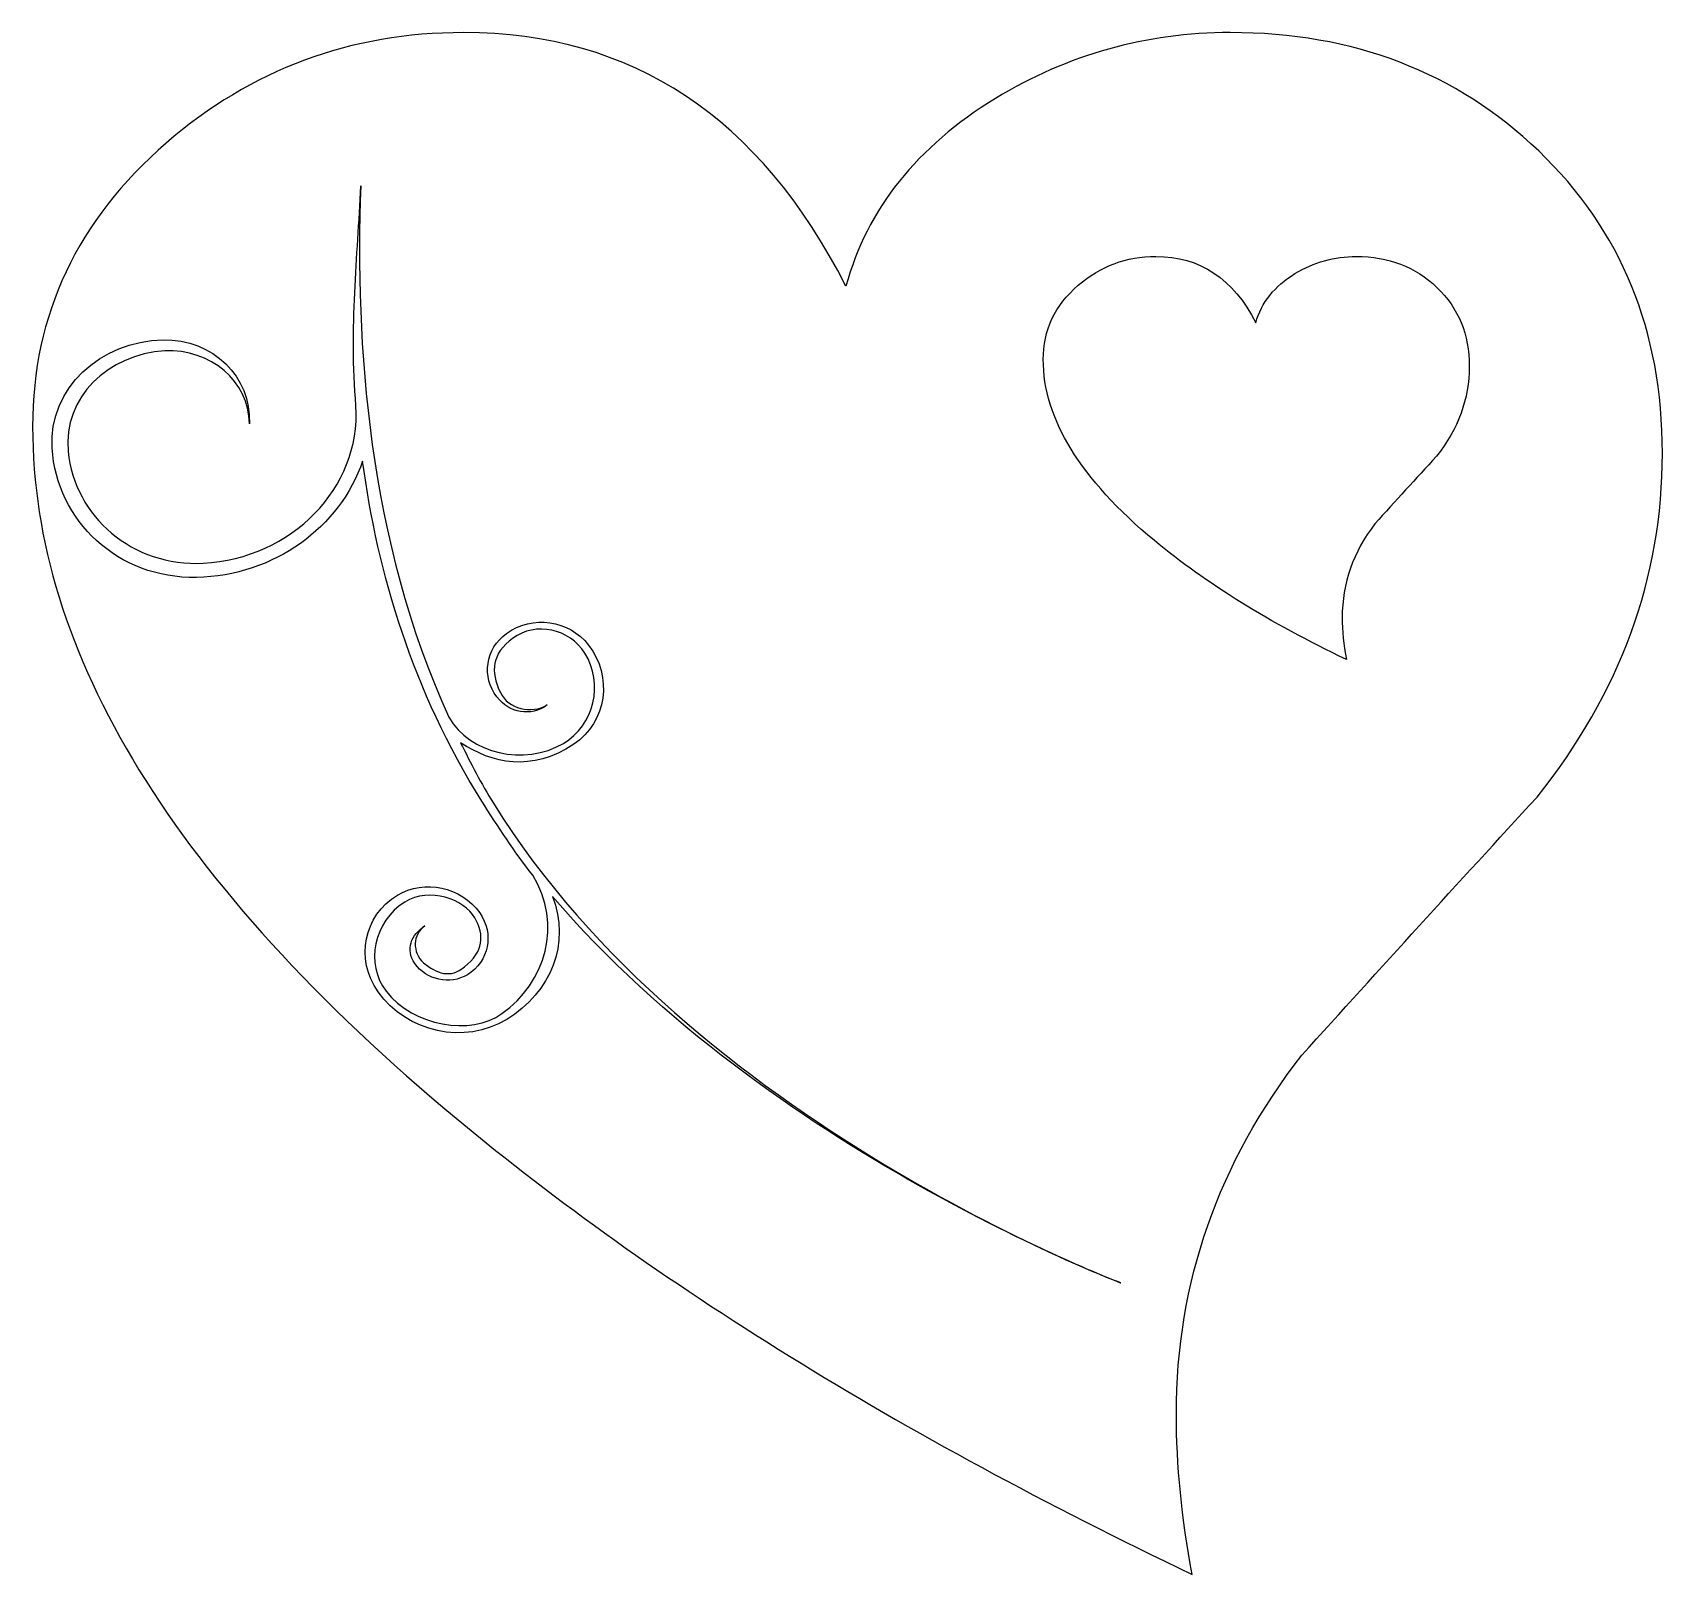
# Model space of a CAD drawing. Header units: centimetres. Extents: x -10.5 to 10.5, y -9.9 to 9.9.
import ezdxf

# ---------------------------------------------------------------- set-up
doc = ezdxf.new("R2010")
doc.units = ezdxf.units.CM
doc.header["$MEASUREMENT"] = 0
doc.layers.add('Camada 1', color=7, linetype='Continuous')

msp = doc.modelspace()

# ---------------------------------------------------------------- linework, layer by layer
at = {"layer": 'Camada 1'}
for points, knots in [([(-8.77043, 8.50235), (-7.67622, 9.4504), (-6.40016, 9.92406), (-4.9412, 9.92406), (-4.9412, 9.92406), (-2.77312, 9.92406), (-1.13189, 8.83649), (-0.01953, 6.66124), (-0.01953, 6.66124), (0.25217, 7.65258), (0.89548, 8.45853), (1.90756, 9.07763), (1.90756, 9.07763), (2.83758, 9.64169), (3.84347, 9.92406), (4.92808, 9.92406), (4.92808, 9.92406), (6.51418, 9.92406), (7.83773, 9.41545), (8.89905, 8.39998), (8.89905, 8.39998), (9.96125, 7.38364), (10.49221, 6.08736), (10.49221, 4.51095), (10.49221, 4.51095), (10.49221, 2.90689), (9.95476, 1.43104), (8.87778, 0.08204), (8.87778, 0.08204), (7.86368, -1.02074), (6.85517, -2.12808), (5.84999, -3.23954), (5.84999, -3.23954), (4.77202, -4.62453), (4.23399, -6.16591), (4.23399, -7.85938), (4.23399, -7.85938), (4.23399, -8.51586), (4.30344, -9.20489), (4.4387, -9.92406), (4.4387, -9.92406), (0.67746, -8.12934), (-2.47378, -6.17859), (-5.01425, -4.07285), (-5.01425, -4.07285), (-8.66555, -1.03789), (-10.49221, 1.93634), (-10.49221, 4.8526), (-10.49221, 4.8526), (-10.49221, 6.29225), (-9.91775, 7.50931), (-8.77043, 8.50235)], [0, 0, 0, 0, 0.07142857, 0.07142857, 0.07142857, 0.07142857, 0.14285714, 0.14285714, 0.14285714, 0.14285714, 0.21428571, 0.21428571, 0.21428571, 0.21428571, 0.28571429, 0.28571429, 0.28571429, 0.28571429, 0.35714286, 0.35714286, 0.35714286, 0.35714286, 0.42857143, 0.42857143, 0.42857143, 0.42857143, 0.5, 0.5, 0.5, 0.5, 0.57142857, 0.57142857, 0.57142857, 0.57142857, 0.64285714, 0.64285714, 0.64285714, 0.64285714, 0.71428571, 0.71428571, 0.71428571, 0.71428571, 0.78571429, 0.78571429, 0.78571429, 0.78571429, 0.85714286, 0.85714286, 0.85714286, 0.85714286, 1, 1, 1, 1]), ([(-6.26684, 7.95021), (-6.30431, 7.03822), (-6.41696, 6.13345), (-6.32836, 5.11726), (-6.32836, 5.11726), (-6.26507, 4.06266), (-7.15561, 3.15429), (-8.29421, 3.09351), (-8.29421, 3.09351), (-9.2048, 3.04491), (-9.95021, 3.69187), (-10.03485, 4.53316), (-10.03485, 4.53316), (-10.10388, 5.22163), (-9.5173, 5.78686), (-8.78858, 5.82589), (-8.78858, 5.82589), (-8.2057, 5.85693), (-7.69908, 5.43208), (-7.70114, 4.89117), (-7.70114, 4.89117), (-7.70114, 4.87776), (-7.70056, 4.90432), (-7.70114, 4.89117), (-7.70114, 4.89117), (-7.69982, 4.90834), (-7.70185, 4.87326), (-7.70114, 4.89117), (-7.70114, 4.89117), (-7.67593, 5.49302), (-8.16824, 5.98229), (-8.81215, 5.96932), (-8.81215, 5.96932), (-9.61685, 5.9531), (-10.28733, 5.34583), (-10.24042, 4.57711), (-10.24042, 4.57711), (-10.18319, 3.63768), (-9.38912, 2.89013), (-8.38312, 2.91034), (-8.38312, 2.91034), (-7.37961, 2.93061), (-6.52844, 3.5596), (-6.24322, 4.40883), (-6.24322, 4.40883), (-6.04589, 2.95037), (-5.59944, 1.45346), (-4.70697, 0.02976), (-4.70697, 0.02976), (-4.50194, -0.29711), (-4.29165, -0.62112), (-4.05271, -0.92221), (-4.05271, -0.92221), (-3.66039, -1.55758), (-3.88576, -2.30156), (-4.44974, -2.70466), (-4.44974, -2.70466), (-4.84974, -2.99065), (-5.58835, -2.87008), (-5.94083, -2.41648), (-5.94083, -2.41648), (-6.21253, -2.06718), (-6.09733, -1.51729), (-5.69985, -1.26848), (-5.69985, -1.26848), (-5.38187, -1.06965), (-4.93261, -1.2335), (-4.79767, -1.47171), (-4.79767, -1.47171), (-4.6689, -1.69925), (-4.68689, -1.90163), (-4.92967, -2.10348), (-4.92967, -2.10348), (-5.11284, -2.25562), (-5.29159, -2.19058), (-5.45722, -2.04995), (-5.45722, -2.04995), (-5.60544, -1.92406), (-5.60338, -1.67858), (-5.44055, -1.57666), (-5.44055, -1.57666), (-5.61872, -1.68482), (-5.69452, -1.88498), (-5.57268, -2.05786), (-5.57268, -2.05786), (-5.42049, -2.27376), (-5.11667, -2.33924), (-4.89426, -2.20415), (-4.89426, -2.20415), (-4.61639, -2.03503), (-4.5453, -1.67908), (-4.73554, -1.40905), (-4.73554, -1.40905), (-4.97329, -1.07149), (-5.4479, -0.96907), (-5.79554, -1.18042), (-5.79554, -1.18042), (-6.22988, -1.44455), (-6.34111, -2.00065), (-6.04361, -2.42277), (-6.04361, -2.42277), (-5.67195, -2.95008), (-4.93053, -3.10995), (-4.38748, -2.77985), (-4.38748, -2.77985), (-3.8114, -2.42973), (-3.56656, -1.797), (-3.79931, -1.19664), (-3.79931, -1.19664), (-0.99454, -4.47583), (3.51787, -6.17097), (3.51787, -6.17097), (3.51787, -6.17097), (3.51787, -6.17097), (-2.02658, -4.09275), (-4.55893, 0.00263), (-4.55893, 0.00263), (-4.71601, 0.25652), (-4.85185, 0.52164), (-4.98121, 0.78069), (-4.98121, 0.78069), (-4.57828, 0.51785), (-4.06853, 0.39765), (-3.52418, 0.76323), (-3.52418, 0.76323), (-3.096, 1.05051), (-3.02166, 1.63649), (-3.33421, 2.0404), (-3.33421, 2.0404), (-3.58435, 2.36332), (-4.05779, 2.42963), (-4.3917, 2.18838), (-4.3917, 2.18838), (-4.6588, 1.99534), (-4.71322, 1.62947), (-4.51309, 1.37108), (-4.51309, 1.37108), (-4.35307, 1.16431), (-4.07872, 1.11393), (-3.86518, 1.26829), (-3.86518, 1.26829), (-4.07079, 1.14743), (-4.36606, 1.21641), (-4.46899, 1.42691), (-4.46899, 1.42691), (-4.60395, 1.70271), (-4.57429, 1.93213), (-4.31132, 2.12586), (-4.31132, 2.12586), (-4.01208, 2.34628), (-3.57861, 2.24696), (-3.38258, 1.93605), (-3.38258, 1.93605), (-3.13776, 1.54735), (-3.2569, 1.00953), (-3.6587, 0.77342), (-3.6587, 0.77342), (-4.16117, 0.47822), (-4.86634, 0.64039), (-5.13447, 1.11174), (-5.13447, 1.11174), (-6.17331, 3.39912), (-6.34264, 5.9084), (-6.26684, 7.95021)], [0, 0, 0, 0, 0.02380952, 0.02380952, 0.02380952, 0.02380952, 0.04761905, 0.04761905, 0.04761905, 0.04761905, 0.07142857, 0.07142857, 0.07142857, 0.07142857, 0.0952381, 0.0952381, 0.0952381, 0.0952381, 0.11904762, 0.11904762, 0.11904762, 0.11904762, 0.14285714, 0.14285714, 0.14285714, 0.14285714, 0.16666667, 0.16666667, 0.16666667, 0.16666667, 0.19047619, 0.19047619, 0.19047619, 0.19047619, 0.21428571, 0.21428571, 0.21428571, 0.21428571, 0.23809524, 0.23809524, 0.23809524, 0.23809524, 0.26190476, 0.26190476, 0.26190476, 0.26190476, 0.28571429, 0.28571429, 0.28571429, 0.28571429, 0.30952381, 0.30952381, 0.30952381, 0.30952381, 0.33333333, 0.33333333, 0.33333333, 0.33333333, 0.35714286, 0.35714286, 0.35714286, 0.35714286, 0.38095238, 0.38095238, 0.38095238, 0.38095238, 0.4047619, 0.4047619, 0.4047619, 0.4047619, 0.42857143, 0.42857143, 0.42857143, 0.42857143, 0.45238095, 0.45238095, 0.45238095, 0.45238095, 0.47619048, 0.47619048, 0.47619048, 0.47619048, 0.5, 0.5, 0.5, 0.5, 0.52380952, 0.52380952, 0.52380952, 0.52380952, 0.54761905, 0.54761905, 0.54761905, 0.54761905, 0.57142857, 0.57142857, 0.57142857, 0.57142857, 0.5952381, 0.5952381, 0.5952381, 0.5952381, 0.61904762, 0.61904762, 0.61904762, 0.61904762, 0.64285714, 0.64285714, 0.64285714, 0.64285714, 0.66666667, 0.66666667, 0.66666667, 0.66666667, 0.69047619, 0.69047619, 0.69047619, 0.69047619, 0.71428571, 0.71428571, 0.71428571, 0.71428571, 0.73809524, 0.73809524, 0.73809524, 0.73809524, 0.76190476, 0.76190476, 0.76190476, 0.76190476, 0.78571429, 0.78571429, 0.78571429, 0.78571429, 0.80952381, 0.80952381, 0.80952381, 0.80952381, 0.83333333, 0.83333333, 0.83333333, 0.83333333, 0.85714286, 0.85714286, 0.85714286, 0.85714286, 0.88095238, 0.88095238, 0.88095238, 0.88095238, 0.9047619, 0.9047619, 0.9047619, 0.9047619, 0.92857143, 0.92857143, 0.92857143, 0.92857143, 0.95238095, 0.95238095, 0.95238095, 0.95238095, 1, 1, 1, 1]), ([(2.52021, 5.7166), (2.52021, 4.95431), (2.99762, 4.17691), (3.95203, 3.38364), (3.95203, 3.38364), (4.616, 2.83328), (5.43973, 2.32327), (6.42287, 1.85419), (6.42287, 1.85419), (6.3875, 2.04223), (6.36937, 2.2223), (6.36937, 2.39391), (6.36937, 2.39391), (6.36937, 2.83651), (6.51005, 3.23947), (6.79175, 3.60144), (6.79175, 3.60144), (7.05445, 3.89193), (7.31801, 4.18135), (7.5832, 4.46964), (7.5832, 4.46964), (7.86461, 4.8222), (8.00516, 5.20804), (8.00516, 5.62725), (8.00516, 5.62725), (8.00516, 6.03934), (7.86636, 6.37811), (7.58879, 6.64383), (7.58879, 6.64383), (7.31124, 6.90923), (6.96538, 7.04219), (6.5508, 7.04219), (6.5508, 7.04219), (6.2673, 7.04219), (6.00436, 6.96837), (5.76131, 6.82095), (5.76131, 6.82095), (5.49667, 6.65908), (5.32858, 6.44847), (5.25762, 6.18931), (5.25762, 6.18931), (4.96676, 6.7579), (4.53787, 7.04217), (3.97108, 7.04217), (3.97108, 7.04217), (3.58982, 7.04217), (3.2562, 6.91834), (2.97024, 6.67056), (2.97024, 6.67056), (2.67031, 6.41097), (2.52021, 6.09292), (2.52021, 5.7166)], [0, 0, 0, 0, 0.07142857, 0.07142857, 0.07142857, 0.07142857, 0.14285714, 0.14285714, 0.14285714, 0.14285714, 0.21428571, 0.21428571, 0.21428571, 0.21428571, 0.28571429, 0.28571429, 0.28571429, 0.28571429, 0.35714286, 0.35714286, 0.35714286, 0.35714286, 0.42857143, 0.42857143, 0.42857143, 0.42857143, 0.5, 0.5, 0.5, 0.5, 0.57142857, 0.57142857, 0.57142857, 0.57142857, 0.64285714, 0.64285714, 0.64285714, 0.64285714, 0.71428571, 0.71428571, 0.71428571, 0.71428571, 0.78571429, 0.78571429, 0.78571429, 0.78571429, 0.85714286, 0.85714286, 0.85714286, 0.85714286, 1, 1, 1, 1])]:
    msp.add_open_spline(points, degree=3, knots=knots, dxfattribs=at)

doc.saveas('drawing.dxf')
